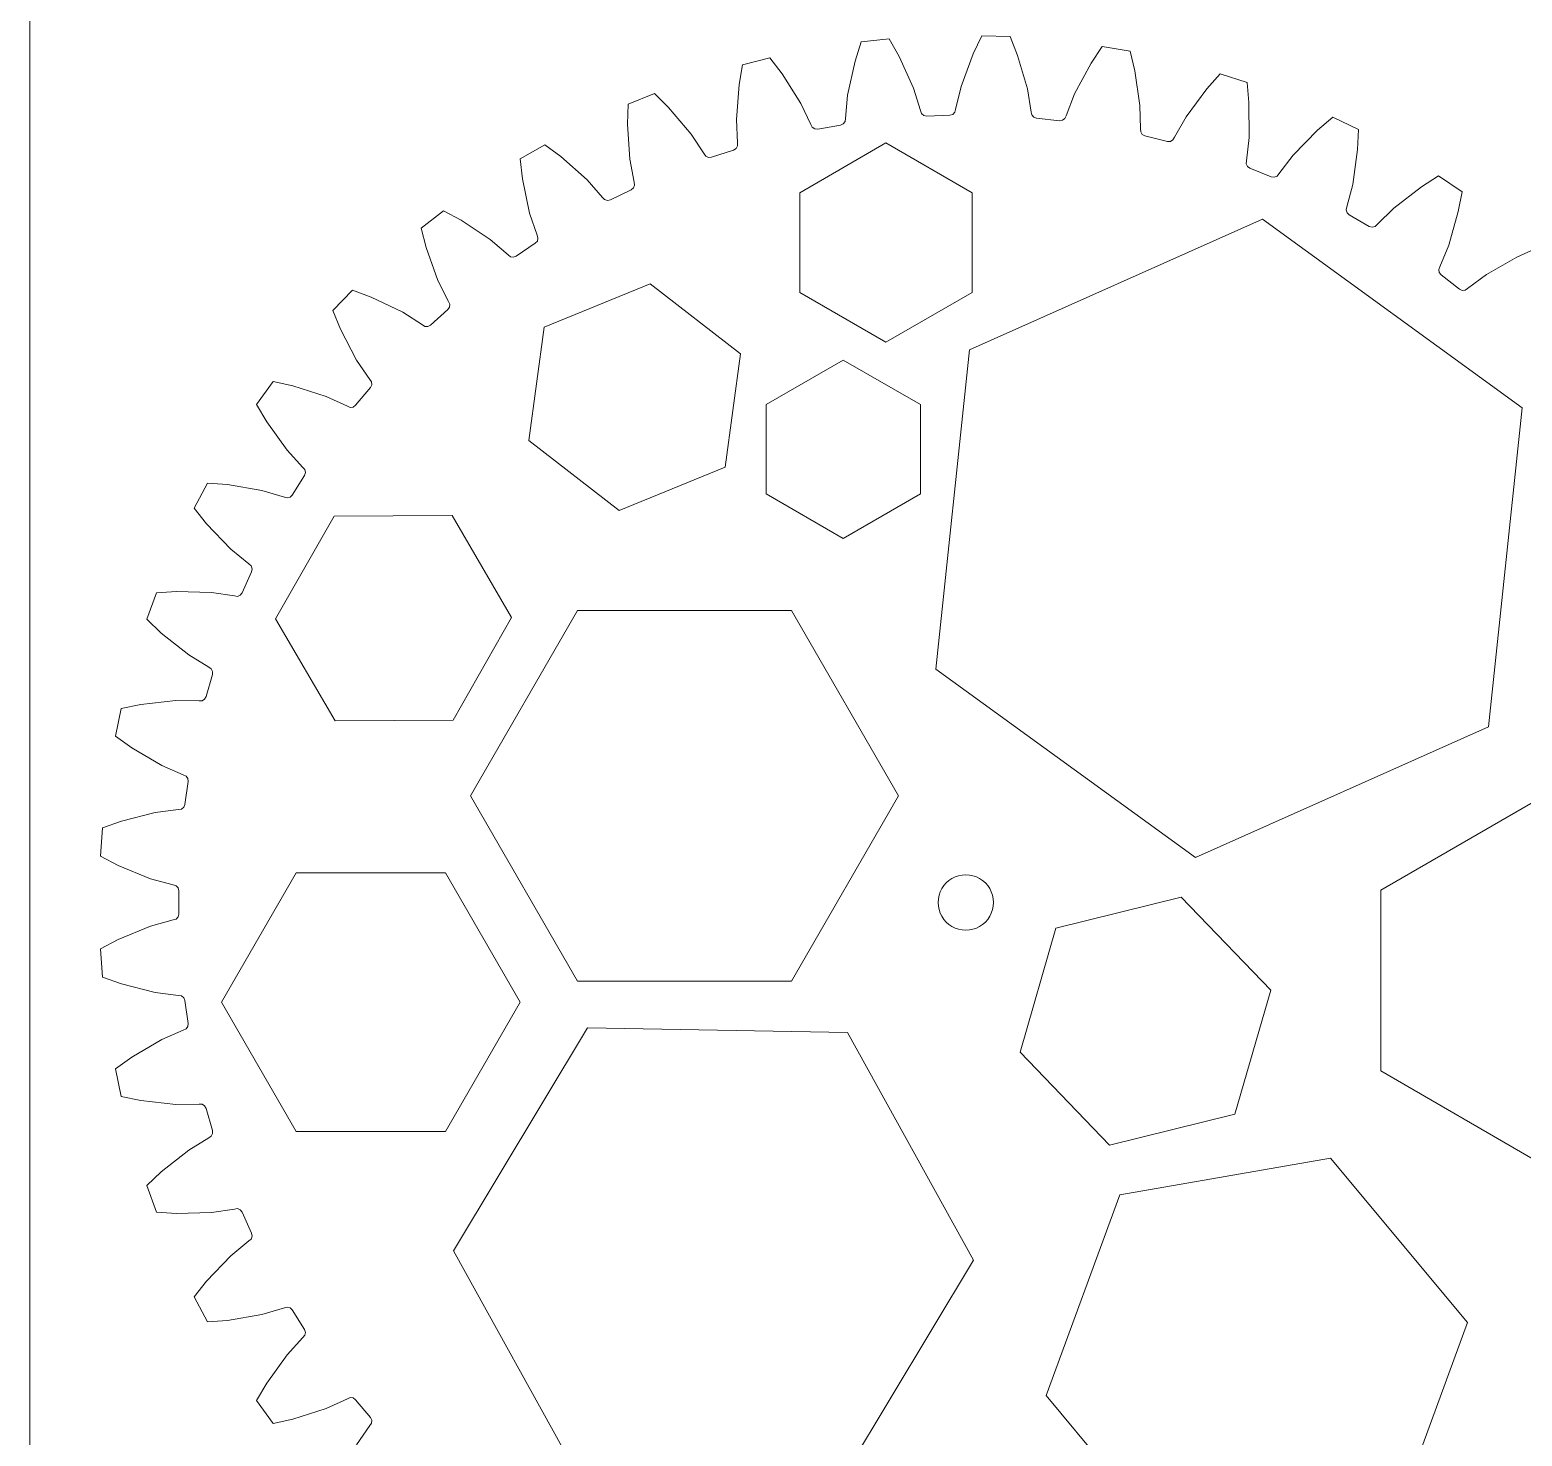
# Model space of a CAD drawing. Header units: millimetres. Extents: x -329 to 723, y 244 to 554.
# Drawn here: x -329 to -248.1, y 361.5 to 437.8 of the extents above; entities that cross this region are included whole.
import ezdxf

# ---------------------------------------------------------------- set-up
doc = ezdxf.new("R2010")
doc.units = ezdxf.units.MM

msp = doc.modelspace()

# ---------------------------------------------------------------- linework, layer by layer
at = {"color": 5, "lineweight": 0}
for p, q in [((-283.931, 437.135), (-284.255, 436.097)), ((-282.401, 437.296), (-283.931, 437.135)), ((-281.868, 436.348), (-282.401, 437.296)), ((-277.382, 437.471), (-277.848, 436.489)), ((-275.845, 437.418), (-277.382, 437.471)), ((-275.449, 436.405), (-275.845, 437.418)), ((-281.083, 434.619), (-281.868, 436.348)), ((-277.848, 436.489), (-278.51, 434.709)), ((-274.913, 434.583), (-275.449, 436.405)), ((-270.851, 436.893), (-271.449, 435.984)), ((-269.336, 436.626), (-270.851, 436.893)), ((-269.085, 435.567), (-269.336, 436.626)), ((-290.369, 435.891), (-290.545, 434.818)), ((-288.877, 436.263), (-290.369, 435.891)), ((-288.217, 435.399), (-288.877, 436.263)), ((-284.255, 436.097), (-284.663, 434.243)), ((-271.449, 435.984), (-272.352, 434.314)), ((-268.807, 433.689), (-269.085, 435.567)), ((-290.545, 434.818), (-290.692, 432.925)), ((-287.199, 433.796), (-288.217, 435.399)), ((-278.51, 434.709), (-278.806, 433.476)), ((-264.463, 435.411), (-265.182, 434.594)), ((-263.001, 434.936), (-264.463, 435.411)), ((-262.899, 433.853), (-263.001, 434.936)), ((-295.145, 434.339), (-296.571, 433.763)), ((-294.371, 433.575), (-295.145, 434.339)), ((-284.663, 434.243), (-284.785, 432.981)), ((-280.702, 433.41), (-281.083, 434.619)), ((-274.703, 433.333), (-274.913, 434.583)), ((-272.352, 434.314), (-272.817, 433.134)), ((-265.182, 434.594), (-266.309, 433.066)), ((-262.885, 431.954), (-262.899, 433.853)), ((-296.571, 433.763), (-296.597, 432.676)), ((-293.14, 432.129), (-294.371, 433.575)), ((-286.653, 432.651), (-287.199, 433.796)), ((-280.651, 433.255), (-280.702, 433.41)), ((-280.53, 433.147), (-280.651, 433.255)), ((-280.371, 433.113), (-280.53, 433.147)), ((-279.116, 433.157), (-280.371, 433.113)), ((-278.959, 433.202), (-279.116, 433.157)), ((-278.846, 433.318), (-278.959, 433.202)), ((-278.806, 433.476), (-278.846, 433.318)), ((-274.675, 433.173), (-274.703, 433.333)), ((-274.57, 433.048), (-274.675, 433.173)), ((-274.417, 432.993), (-274.57, 433.048)), ((-272.817, 433.134), (-272.878, 432.984)), ((-268.774, 432.421), (-268.807, 433.689)), ((-266.309, 433.066), (-266.934, 431.963)), ((-258.344, 433.054), (-259.169, 432.346)), ((-256.962, 432.38), (-258.344, 433.054)), ((-296.597, 432.676), (-296.478, 430.781)), ((-290.692, 432.925), (-290.636, 431.658)), ((-286.581, 432.505), (-286.653, 432.651)), ((-286.446, 432.415), (-286.581, 432.505)), ((-286.284, 432.404), (-286.446, 432.415)), ((-285.047, 432.622), (-286.284, 432.404)), ((-284.898, 432.688), (-285.047, 432.622)), ((-284.802, 432.819), (-284.898, 432.688)), ((-284.785, 432.981), (-284.802, 432.819)), ((-273.168, 432.862), (-274.417, 432.993)), ((-273.007, 432.884), (-273.168, 432.862)), ((-272.878, 432.984), (-273.007, 432.884)), ((-268.768, 432.259), (-268.774, 432.421)), ((-268.681, 432.121), (-268.768, 432.259)), ((-259.169, 432.346), (-260.498, 430.989)), ((-257.012, 431.294), (-256.962, 432.38)), ((-301.085, 431.562), (-302.416, 430.793)), ((-300.212, 430.913), (-301.085, 431.562)), ((-292.44, 431.072), (-293.14, 432.129)), ((-290.631, 431.496), (-290.708, 431.352)), ((-290.636, 431.658), (-290.631, 431.496)), ((-268.538, 432.045), (-268.681, 432.121)), ((-267.319, 431.742), (-268.538, 432.045)), ((-267.156, 431.741), (-267.319, 431.742)), ((-267.015, 431.822), (-267.156, 431.741)), ((-266.934, 431.963), (-267.015, 431.822)), ((-263.029, 430.694), (-262.885, 431.954)), ((-302.416, 430.793), (-302.291, 429.712)), ((-298.792, 429.652), (-300.212, 430.913)), ((-296.478, 430.781), (-296.247, 429.534)), ((-292.349, 430.937), (-292.44, 431.072)), ((-292.203, 430.866), (-292.349, 430.937)), ((-292.041, 430.878), (-292.203, 430.866)), ((-290.846, 431.266), (-292.041, 430.878)), ((-290.708, 431.352), (-290.846, 431.266)), ((-263.045, 430.532), (-263.029, 430.694)), ((-260.498, 430.989), (-261.27, 429.983)), ((-257.263, 429.411), (-257.012, 431.294)), ((-262.979, 430.384), (-263.045, 430.532)), ((-262.847, 430.289), (-262.979, 430.384)), ((-261.683, 429.818), (-262.847, 430.289)), ((-261.522, 429.795), (-261.683, 429.818)), ((-261.371, 429.856), (-261.522, 429.795)), ((-261.27, 429.983), (-261.371, 429.856)), ((-252.613, 429.869), (-253.529, 429.282)), ((-251.338, 429.009), (-252.613, 429.869)), ((-302.291, 429.712), (-301.909, 427.852)), ((-297.951, 428.702), (-298.792, 429.652)), ((-296.4, 429.117), (-297.529, 428.566)), ((-296.275, 429.221), (-296.4, 429.117)), ((-296.219, 429.374), (-296.275, 429.221)), ((-296.247, 429.534), (-296.219, 429.374)), ((-257.58, 428.184), (-257.263, 429.411)), ((-253.529, 429.282), (-255.033, 428.124)), ((-251.539, 427.94), (-251.338, 429.009)), ((-297.842, 428.582), (-297.951, 428.702)), ((-297.688, 428.532), (-297.842, 428.582)), ((-297.529, 428.566), (-297.688, 428.532)), ((-257.619, 428.026), (-257.58, 428.184)), ((-306.58, 427.984), (-307.792, 427.038)), ((-305.626, 427.463), (-306.58, 427.984)), ((-304.044, 426.413), (-305.626, 427.463)), ((-301.909, 427.852), (-301.507, 426.65)), ((-257.574, 427.87), (-257.619, 428.026)), ((-257.457, 427.757), (-257.574, 427.87)), ((-256.369, 427.129), (-257.457, 427.757)), ((-255.033, 428.124), (-255.938, 427.235)), ((-252.049, 426.111), (-251.539, 427.94)), ((-307.792, 427.038), (-307.517, 425.985)), ((-301.507, 426.65), (-301.457, 426.495)), ((-256.213, 427.084), (-256.369, 427.129)), ((-256.055, 427.123), (-256.213, 427.084)), ((-255.938, 427.235), (-256.055, 427.123)), ((-307.517, 425.985), (-306.88, 424.196)), ((-303.079, 425.589), (-304.044, 426.413)), ((-301.601, 426.216), (-302.642, 425.513)), ((-301.491, 426.336), (-301.601, 426.216)), ((-301.457, 426.495), (-301.491, 426.336)), ((-252.534, 424.939), (-252.049, 426.111)), ((-247.38, 425.917), (-248.369, 425.464)), ((-302.955, 425.485), (-303.079, 425.589)), ((-302.794, 425.457), (-302.955, 425.485)), ((-302.642, 425.513), (-302.794, 425.457)), ((-252.595, 424.789), (-252.534, 424.939)), ((-248.369, 425.464), (-250.02, 424.526)), ((-306.88, 424.196), (-306.315, 423.061)), ((-252.572, 424.628), (-252.595, 424.789)), ((-252.471, 424.5), (-252.572, 424.628)), ((-251.481, 423.727), (-252.471, 424.5)), ((-250.02, 424.526), (-251.04, 423.772)), ((-311.524, 423.677), (-312.592, 422.571)), ((-310.506, 423.294), (-311.524, 423.677)), ((-251.333, 423.66), (-251.481, 423.727)), ((-251.171, 423.677), (-251.333, 423.66)), ((-251.04, 423.772), (-251.171, 423.677)), ((-312.592, 422.571), (-312.174, 421.567)), ((-308.794, 422.474), (-310.506, 423.294)), ((-306.347, 422.619), (-307.28, 421.778)), ((-306.256, 422.753), (-306.347, 422.619)), ((-306.315, 423.061), (-306.244, 422.915)), ((-306.244, 422.915), (-306.256, 422.753)), ((-307.724, 421.792), (-308.794, 422.474)), ((-307.586, 421.707), (-307.724, 421.792)), ((-307.424, 421.701), (-307.586, 421.707)), ((-307.28, 421.778), (-307.424, 421.701)), ((-312.174, 421.567), (-311.294, 419.884)), ((-311.294, 419.884), (-310.576, 418.839)), ((-315.821, 418.724), (-316.724, 417.48)), ((-314.759, 418.486), (-315.821, 418.724)), ((-312.949, 417.912), (-314.759, 418.486)), ((-310.576, 418.839), (-310.486, 418.704)), ((-310.475, 418.542), (-310.546, 418.396)), ((-310.486, 418.704), (-310.475, 418.542)), ((-311.795, 417.386), (-312.949, 417.912)), ((-310.546, 418.396), (-311.354, 417.434)), ((-316.724, 417.48), (-316.17, 416.544)), ((-311.647, 417.32), (-311.795, 417.386)), ((-311.485, 417.338), (-311.647, 417.32)), ((-311.354, 417.434), (-311.485, 417.338)), ((-316.17, 416.544), (-315.065, 415)), ((-315.065, 415), (-314.208, 414.065)), ((-314.117, 413.63), (-314.783, 412.565)), ((-314.208, 414.065), (-314.1, 413.944)), ((-314.067, 413.784), (-314.117, 413.63)), ((-314.1, 413.944), (-314.067, 413.784)), ((-319.386, 413.22), (-320.108, 411.863)), ((-318.302, 413.133), (-319.386, 413.22)), ((-316.429, 412.816), (-318.302, 413.133)), ((-315.214, 412.456), (-316.429, 412.816)), ((-315.057, 412.412), (-315.214, 412.456)), ((-314.9, 412.452), (-315.057, 412.412)), ((-314.783, 412.565), (-314.9, 412.452)), ((-320.108, 411.863), (-319.429, 411.013)), ((-319.429, 411.013), (-318.119, 409.638)), ((-318.119, 409.638), (-317.141, 408.831)), ((-317.141, 408.831), (-317.017, 408.726)), ((-316.99, 408.413), (-317.501, 407.266)), ((-317.017, 408.726), (-316.962, 408.573)), ((-316.962, 408.573), (-316.99, 408.413)), ((-322.151, 407.275), (-322.676, 405.83)), ((-321.065, 407.338), (-322.151, 407.275)), ((-319.167, 407.286), (-321.065, 407.338)), ((-317.912, 407.099), (-319.167, 407.286)), ((-317.601, 407.138), (-317.751, 407.076)), ((-317.501, 407.266), (-317.601, 407.138)), ((-317.751, 407.076), (-317.912, 407.099)), ((-322.676, 405.83), (-321.886, 405.083)), ((-321.886, 405.083), (-320.398, 403.903)), ((-320.398, 403.903), (-319.317, 403.24)), ((-319.317, 403.24), (-319.179, 403.154)), ((-319.179, 403.154), (-319.103, 403.01)), ((-319.109, 402.848), (-319.455, 401.64)), ((-319.103, 403.01), (-319.109, 402.848)), ((-319.536, 401.499), (-319.677, 401.418)), ((-319.455, 401.64), (-319.536, 401.499)), ((-324.061, 401.002), (-324.38, 399.498)), ((-322.994, 401.216), (-324.061, 401.002)), ((-321.107, 401.428), (-322.994, 401.216)), ((-319.839, 401.417), (-321.107, 401.428)), ((-319.677, 401.418), (-319.839, 401.417)), ((-324.38, 399.498), (-323.493, 398.869)), ((-323.493, 398.869), (-321.856, 397.907)), ((-321.856, 397.907), (-320.693, 397.401)), ((-320.693, 397.401), (-320.545, 397.335)), ((-320.433, 397.042), (-320.608, 395.798)), ((-320.545, 397.335), (-320.449, 397.203)), ((-320.449, 397.203), (-320.433, 397.042)), ((-320.608, 395.798), (-320.668, 395.647)), ((-322.214, 395.358), (-324.053, 394.885)), ((-320.957, 395.523), (-322.214, 395.358)), ((-320.796, 395.546), (-320.957, 395.523)), ((-320.668, 395.647), (-320.796, 395.546)), ((-325.079, 394.524), (-325.187, 392.991)), ((-324.053, 394.885), (-325.079, 394.524)), ((-325.187, 392.991), (-324.221, 392.491)), ((-324.221, 392.491), (-322.465, 391.767)), ((-322.465, 391.767), (-321.243, 391.428)), ((-321.243, 391.428), (-321.087, 391.383)), ((-321.087, 391.383), (-320.975, 391.265)), ((-320.975, 391.265), (-320.936, 391.107)), ((-320.936, 391.107), (-320.936, 389.851)), ((-321.243, 389.531), (-322.465, 389.192)), ((-321.087, 389.576), (-321.243, 389.531)), ((-320.975, 389.694), (-321.087, 389.576)), ((-320.936, 389.851), (-320.975, 389.694)), ((-322.465, 389.192), (-324.221, 388.468)), ((-324.221, 388.468), (-325.187, 387.968)), ((-325.187, 387.968), (-325.079, 386.434)), ((-325.079, 386.434), (-324.053, 386.074)), ((-324.053, 386.074), (-322.214, 385.601)), ((-322.214, 385.601), (-320.957, 385.435)), ((-320.957, 385.435), (-320.796, 385.412)), ((-320.796, 385.412), (-320.668, 385.312)), ((-320.668, 385.312), (-320.608, 385.161)), ((-320.608, 385.161), (-320.433, 383.917)), ((-320.449, 383.756), (-320.545, 383.624)), ((-320.433, 383.917), (-320.449, 383.756)), ((-321.856, 383.052), (-323.493, 382.09)), ((-320.693, 383.557), (-321.856, 383.052)), ((-320.545, 383.624), (-320.693, 383.557)), ((-323.493, 382.09), (-324.38, 381.461)), ((-324.38, 381.461), (-324.061, 379.957)), ((-324.061, 379.957), (-322.994, 379.743)), ((-322.994, 379.743), (-321.107, 379.531)), ((-321.107, 379.531), (-319.839, 379.541)), ((-319.839, 379.541), (-319.677, 379.541)), ((-319.677, 379.541), (-319.536, 379.459)), ((-319.536, 379.459), (-319.455, 379.318)), ((-319.455, 379.318), (-319.109, 378.111)), ((-319.109, 378.111), (-319.103, 377.949)), ((-319.317, 377.718), (-320.398, 377.056)), ((-319.179, 377.805), (-319.317, 377.718)), ((-319.103, 377.949), (-319.179, 377.805)), ((-320.398, 377.056), (-321.886, 375.876)), ((-321.886, 375.876), (-322.676, 375.129)), ((-322.676, 375.129), (-322.151, 373.684)), ((-322.151, 373.684), (-321.065, 373.62)), ((-321.065, 373.62), (-319.167, 373.673)), ((-319.167, 373.673), (-317.912, 373.86)), ((-317.912, 373.86), (-317.751, 373.883)), ((-317.751, 373.883), (-317.601, 373.821)), ((-317.601, 373.821), (-317.501, 373.693)), ((-317.501, 373.693), (-316.99, 372.545)), ((-316.962, 372.385), (-317.017, 372.233)), ((-316.99, 372.545), (-316.962, 372.385)), ((-317.141, 372.128), (-318.119, 371.321)), ((-317.017, 372.233), (-317.141, 372.128)), ((-318.119, 371.321), (-319.429, 369.946)), ((-319.429, 369.946), (-320.108, 369.096)), ((-320.108, 369.096), (-319.386, 367.738)), ((-316.429, 368.143), (-315.214, 368.503)), ((-315.214, 368.503), (-315.057, 368.547)), ((-315.057, 368.547), (-314.9, 368.507)), ((-314.9, 368.507), (-314.783, 368.394)), ((-314.783, 368.394), (-314.117, 367.329)), ((-319.386, 367.738), (-318.302, 367.826)), ((-318.302, 367.826), (-316.429, 368.143)), ((-314.208, 366.894), (-315.065, 365.959)), ((-314.1, 367.015), (-314.208, 366.894)), ((-314.117, 367.329), (-314.067, 367.174)), ((-314.067, 367.174), (-314.1, 367.015)), ((-315.065, 365.959), (-316.17, 364.415)), ((-316.17, 364.415), (-316.724, 363.479)), ((-316.724, 363.479), (-315.821, 362.235)), ((-312.949, 363.047), (-311.795, 363.573)), ((-311.795, 363.573), (-311.647, 363.638)), ((-311.647, 363.638), (-311.485, 363.621)), ((-311.485, 363.621), (-311.354, 363.525)), ((-311.354, 363.525), (-310.546, 362.563)), ((-314.759, 362.473), (-312.949, 363.047)), ((-315.821, 362.235), (-314.759, 362.473)), ((-310.576, 362.12), (-311.294, 361.075)), ((-310.486, 362.255), (-310.576, 362.12)), ((-310.546, 362.563), (-310.475, 362.417)), ((-310.475, 362.417), (-310.486, 362.255))]:
    msp.add_line(p, q, dxfattribs=at)
at = {"color": 1, "lineweight": 0}
for p, q in [((-287.262, 428.955), (-282.585, 431.655)), ((-282.585, 431.655), (-277.909, 428.955)), ((-287.262, 423.555), (-287.262, 428.955)), ((-277.909, 428.955), (-277.909, 423.555)), ((-278.059, 420.442), (-262.165, 427.523)), ((-262.165, 427.523), (-248.085, 417.3)), ((-301.114, 421.676), (-295.374, 424.02)), ((-295.374, 424.02), (-290.474, 420.222)), ((-282.585, 420.855), (-287.262, 423.555)), ((-277.909, 423.555), (-282.585, 420.855)), ((-301.953, 415.533), (-301.114, 421.676)), ((-290.474, 420.222), (-291.313, 414.079)), ((-279.873, 403.136), (-278.059, 420.442)), ((-289.087, 417.47), (-284.9, 419.888)), ((-284.9, 419.888), (-280.714, 417.47)), ((-289.087, 412.636), (-289.087, 417.47)), ((-280.714, 417.47), (-280.714, 412.636)), ((-248.085, 417.3), (-249.899, 399.995)), ((-297.053, 411.734), (-301.953, 415.533)), ((-291.313, 414.079), (-297.053, 411.734)), ((-284.9, 410.218), (-289.087, 412.636)), ((-280.714, 412.636), (-284.9, 410.218)), ((-315.685, 405.857), (-312.518, 411.418)), ((-312.518, 411.418), (-306.118, 411.456)), ((-306.118, 411.456), (-302.885, 405.933)), ((-312.452, 400.333), (-315.685, 405.857)), ((-302.885, 405.933), (-306.052, 400.371)), ((-305.11, 396.266), (-299.31, 406.312)), ((-299.31, 406.312), (-287.71, 406.312)), ((-287.71, 406.312), (-281.91, 396.266)), ((-265.793, 392.913), (-279.873, 403.136)), ((-306.052, 400.371), (-312.452, 400.333)), ((-249.899, 399.995), (-265.793, 392.913)), ((-299.31, 386.22), (-305.11, 396.266)), ((-281.91, 396.266), (-287.71, 386.22)), ((-255.751, 391.145), (-247.264, 396.045)), ((-318.626, 385.077), (-314.576, 392.091)), ((-314.576, 392.091), (-306.476, 392.091)), ((-306.476, 392.091), (-302.426, 385.077)), ((-279.004, 391.778), (-279.167, 391.669)), ((-278.828, 391.865), (-279.004, 391.778)), ((-278.642, 391.928), (-278.828, 391.865)), ((-278.45, 391.967), (-278.642, 391.928)), ((-278.254, 391.979), (-278.45, 391.967)), ((-278.058, 391.967), (-278.254, 391.979)), ((-277.866, 391.928), (-278.058, 391.967)), ((-277.68, 391.865), (-277.866, 391.928)), ((-277.504, 391.778), (-277.68, 391.865)), ((-277.341, 391.669), (-277.504, 391.778)), ((-279.64, 391.053), (-279.703, 390.868)), ((-279.553, 391.229), (-279.64, 391.053)), ((-279.444, 391.393), (-279.553, 391.229)), ((-279.314, 391.54), (-279.444, 391.393)), ((-279.167, 391.669), (-279.314, 391.54)), ((-277.193, 391.54), (-277.341, 391.669)), ((-277.064, 391.393), (-277.193, 391.54)), ((-276.955, 391.229), (-277.064, 391.393)), ((-276.868, 391.053), (-276.955, 391.229)), ((-276.805, 390.868), (-276.868, 391.053)), ((-255.751, 381.345), (-255.751, 391.145)), ((-279.741, 390.675), (-279.754, 390.479)), ((-279.754, 390.479), (-279.741, 390.284)), ((-279.703, 390.868), (-279.741, 390.675)), ((-279.741, 390.284), (-279.703, 390.091)), ((-276.767, 390.675), (-276.805, 390.868)), ((-276.805, 390.091), (-276.767, 390.284)), ((-276.754, 390.479), (-276.767, 390.675)), ((-276.767, 390.284), (-276.754, 390.479)), ((-273.363, 389.095), (-266.566, 390.77)), ((-266.566, 390.77), (-261.717, 385.722)), ((-279.703, 390.091), (-279.64, 389.905)), ((-279.64, 389.905), (-279.553, 389.729)), ((-279.553, 389.729), (-279.444, 389.566)), ((-279.444, 389.566), (-279.314, 389.419)), ((-279.314, 389.419), (-279.167, 389.289)), ((-277.341, 389.289), (-277.193, 389.419)), ((-277.193, 389.419), (-277.064, 389.566)), ((-277.064, 389.566), (-276.955, 389.729)), ((-276.955, 389.729), (-276.868, 389.905)), ((-276.868, 389.905), (-276.805, 390.091)), ((-279.167, 389.289), (-279.004, 389.18)), ((-279.004, 389.18), (-278.828, 389.094)), ((-278.828, 389.094), (-278.642, 389.031)), ((-278.642, 389.031), (-278.45, 388.992)), ((-278.45, 388.992), (-278.254, 388.979)), ((-278.254, 388.979), (-278.058, 388.992)), ((-278.058, 388.992), (-277.866, 389.031)), ((-277.866, 389.031), (-277.68, 389.094)), ((-277.68, 389.094), (-277.504, 389.18)), ((-277.504, 389.18), (-277.341, 389.289)), ((-275.31, 382.371), (-273.363, 389.095)), ((-287.71, 386.22), (-299.31, 386.22)), ((-261.717, 385.722), (-263.665, 378.999)), ((-314.576, 378.062), (-318.626, 385.077)), ((-302.426, 385.077), (-306.476, 378.062)), ((-306.033, 371.598), (-298.765, 383.681)), ((-298.765, 383.681), (-284.667, 383.427)), ((-284.667, 383.427), (-277.838, 371.092)), ((-270.461, 377.323), (-275.31, 382.371)), ((-247.264, 376.445), (-255.751, 381.345)), ((-263.665, 378.999), (-270.461, 377.323)), ((-306.476, 378.062), (-314.576, 378.062)), ((-269.895, 374.636), (-258.466, 376.617)), ((-258.466, 376.617), (-251.035, 367.71)), ((-273.894, 363.747), (-269.895, 374.636)), ((-299.204, 359.263), (-306.033, 371.598)), ((-277.838, 371.092), (-285.106, 359.009)), ((-251.035, 367.71), (-255.034, 356.821)), ((-266.463, 354.839), (-273.894, 363.747))]:
    msp.add_line(p, q, dxfattribs=at)
at = {"lineweight": 0}
msp.add_lwpolyline([(-329.017, 243.733), (280.583, 243.733), (280.583, 548.533), (-329.017, 548.533)], close=True, dxfattribs=at)

doc.saveas('drawing.dxf')
